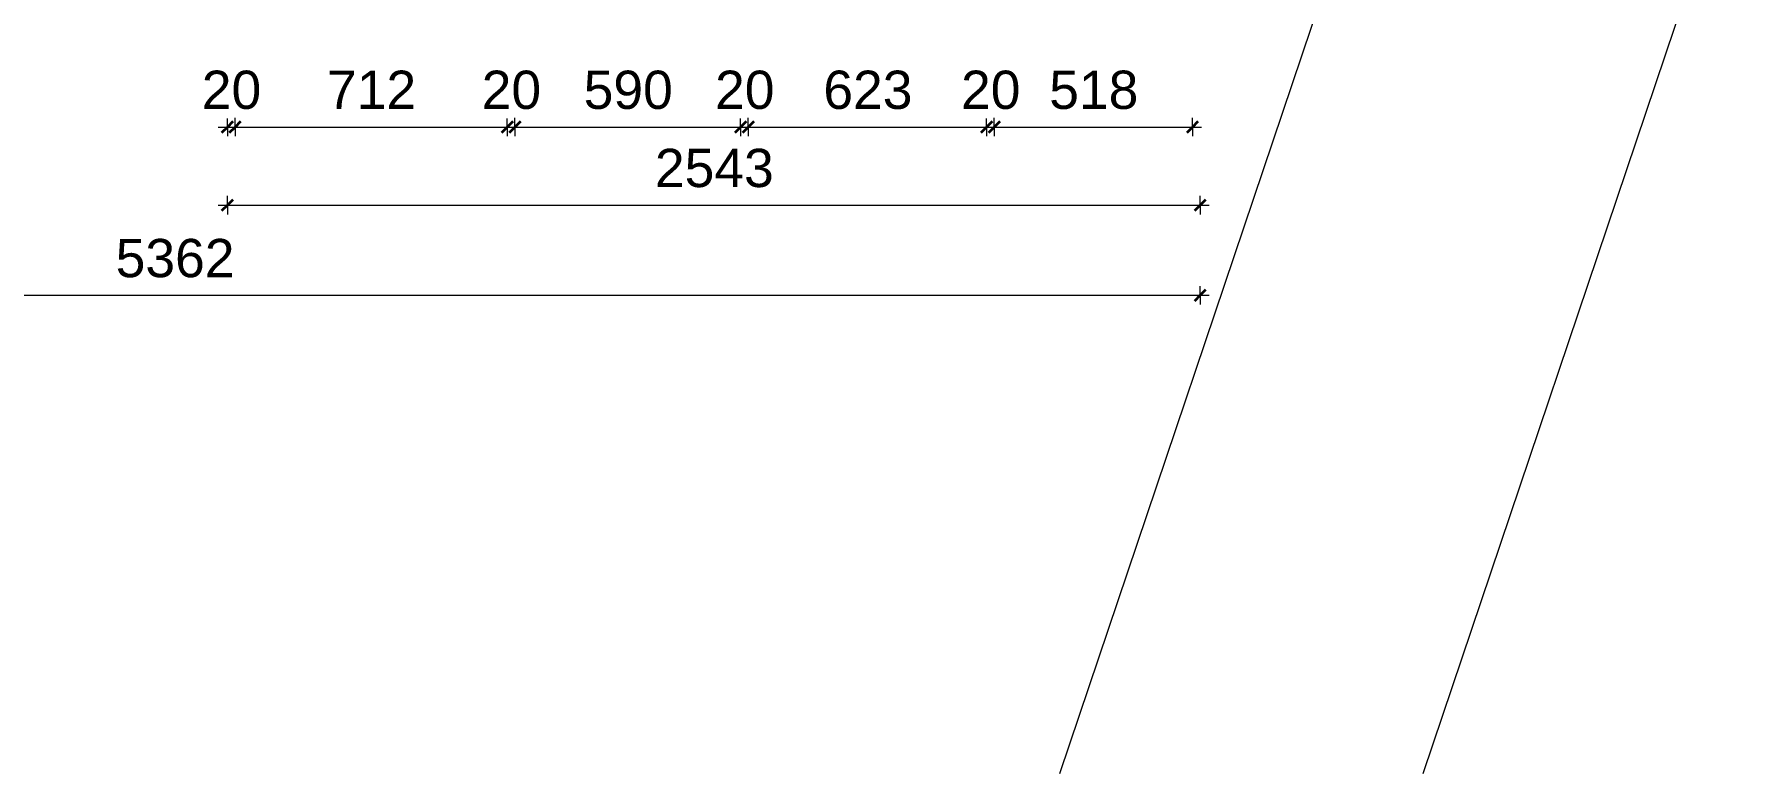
# Model space of a CAD drawing. Header units: millimetres. Extents: x -44686 to 44686, y -36527 to 36527.
# Drawn here: x -202 to 44686, y -36527 to -17211 of the extents above; entities that cross this region are included whole.
import ezdxf

# ---------------------------------------------------------------- set-up
doc = ezdxf.new("R2010")
doc.units = ezdxf.units.MM
for name, color, linetype, lineweight in [('A-ANNO-DIMS', 211, 'Continuous', 9), ('A-ANNO-DIMS-100', 211, 'Continuous', 9), ('A-DETL', 90, 'Continuous', 9)]:
    doc.layers.add(name, color=color, linetype=linetype, lineweight=lineweight)
doc.styles.add('Arial_3', font='arial.ttf', dxfattribs={"height": 1000})
doc.dimstyles.new('Diagonal_-_2_5mm_Arial_3', dxfattribs={"dimscale": 304.8, "dimtxt": 1020.2594, "dimasz": 0.984252, "dimexe": 0.787402, "dimexo": 0.0625, "dimgap": 0.574147, "dimtad": 1, "dimdec": 0, "dimlfac": 0.1, "dimzin": 0, "dimdsep": 46, "dimtxsty": 'Arial_3', "dimblk1": 'OBLIQUE', "dimblk2": 'OBLIQUE', "dimsah": 1, "dimcen": 0.09, "dimdle": 0.787402, "dimazin": 0, "dimtfac": 1, "dimtdec": 4, "dimtix": 1, "dimtmove": 0, "dimatfit": 3, "dimfxl": 0.787402, "dimfxlon": 1, "dimtvp": 1, "dimtfill": 1, "dimtolj": 1, "dimtzin": 0, "dimarcsym": 2})

# ---------------------------------------------------------------- blocks, each defined once
blk = doc.blocks.new('DIMBLOCK1-Level 1')
at = {"layer": 'A-ANNO-DIMS-100'}
for p, q in [((-23347, -24029), (-23347, -23789)), ((30269, -24029), (30269, -23789)), ((-23587, -24029), (30509, -24029)), ((-23347, -24029), (-23347, -24269)), ((30269, -24029), (30269, -24269))]:
    blk.add_line(p, q, dxfattribs=at)
at = {"layer": 'A-ANNO-DIMS-100', "lineweight": 35}
for p, q in [((-23347, -24029), (-23497, -24179)), ((-23347, -24029), (-23197, -23879)), ((30269, -24029), (30119, -24179)), ((30269, -24029), (30419, -23879))]:
    blk.add_line(p, q, dxfattribs=at)
at = {"layer": 'A-ANNO-DIMS-100', "color": 0, "insert": (1923, -22556), "char_height": 1000, "width": 3691.77, "attachment_point": 1, "line_spacing_factor": 0.941778, "style": 'Arial_3', "bg_fill": 3, "box_fill_scale": 1.25, "bg_fill_color": 256, "bg_fill_true_color": 13158600, "bg_fill_transparency": 0}
blk.add_mtext('5362', dxfattribs=at)
blk = doc.blocks.new('_Oblique')
at = {"color": 0, "linetype": 'ByBlock', "lineweight": -2}
blk.add_line((-0.5, -0.5), (0.5, 0.5), dxfattribs=at)
blk = doc.blocks.new('DIMBLOCK23-Level 1')
at = {"layer": 'A-ANNO-DIMS-100'}
for p, q in [((4604, -19632), (5044, -19632)), ((4844, -19632), (4844, -19392)), ((4844, -19632), (4844, -19872)), ((5044, -19632), (5044, -19392)), ((5044, -19632), (5044, -19872))]:
    blk.add_line(p, q, dxfattribs=at)
at = {"layer": 'A-ANNO-DIMS-100', "lineweight": 35}
for p, q in [((4844, -19632), (4694, -19782)), ((4844, -19632), (4994, -19482)), ((5044, -19632), (4894, -19782)), ((5044, -19632), (5194, -19482))]:
    blk.add_line(p, q, dxfattribs=at)
at = {"layer": 'A-ANNO-DIMS-100', "color": 0, "insert": (4175, -18159), "char_height": 1000, "width": 1845.88, "attachment_point": 1, "line_spacing_factor": 0.941778, "style": 'Arial_3', "bg_fill": 3, "box_fill_scale": 1.25, "bg_fill_color": 256, "bg_fill_true_color": 13158600, "bg_fill_transparency": 0}
blk.add_mtext('20', dxfattribs=at)
blk = doc.blocks.new('DIMBLOCK24-Level 1')
at = {"layer": 'A-ANNO-DIMS-100', "lineweight": 35}
for p, q in [((5044, -19632), (4894, -19782)), ((5044, -19632), (5194, -19482)), ((12160, -19632), (12010, -19782)), ((12160, -19632), (12310, -19482))]:
    blk.add_line(p, q, dxfattribs=at)
at = {"layer": 'A-ANNO-DIMS-100'}
for p, q in [((5044, -19632), (5044, -19392)), ((5044, -19632), (12160, -19632)), ((5044, -19632), (5044, -19872)), ((12160, -19632), (12160, -19392)), ((12160, -19632), (12160, -19872))]:
    blk.add_line(p, q, dxfattribs=at)
at = {"layer": 'A-ANNO-DIMS-100', "color": 0, "insert": (7448, -18159), "char_height": 1000, "width": 2768.83, "attachment_point": 1, "line_spacing_factor": 0.941778, "style": 'Arial_3', "bg_fill": 3, "box_fill_scale": 1.25, "bg_fill_color": 256, "bg_fill_true_color": 13158600, "bg_fill_transparency": 0}
blk.add_mtext('712', dxfattribs=at)
blk = doc.blocks.new('DIMBLOCK25-Level 1')
at = {"layer": 'A-ANNO-DIMS-100', "lineweight": 35}
for p, q in [((12160, -19632), (12010, -19782)), ((12160, -19632), (12310, -19482)), ((12360, -19632), (12210, -19782)), ((12360, -19632), (12510, -19482))]:
    blk.add_line(p, q, dxfattribs=at)
at = {"layer": 'A-ANNO-DIMS-100'}
for p, q in [((12160, -19632), (12160, -19392)), ((12160, -19632), (12360, -19632)), ((12160, -19632), (12160, -19872)), ((12360, -19632), (12360, -19392)), ((12360, -19632), (12360, -19872))]:
    blk.add_line(p, q, dxfattribs=at)
at = {"layer": 'A-ANNO-DIMS-100', "color": 0, "insert": (11491, -18159), "char_height": 1000, "width": 1845.88, "attachment_point": 1, "line_spacing_factor": 0.941778, "style": 'Arial_3', "bg_fill": 3, "box_fill_scale": 1.25, "bg_fill_color": 256, "bg_fill_true_color": 13158600, "bg_fill_transparency": 0}
blk.add_mtext('20', dxfattribs=at)
blk = doc.blocks.new('DIMBLOCK26-Level 1')
at = {"layer": 'A-ANNO-DIMS-100', "lineweight": 35}
for p, q in [((12360, -19632), (12210, -19782)), ((12360, -19632), (12510, -19482)), ((18260, -19632), (18110, -19782)), ((18260, -19632), (18410, -19482))]:
    blk.add_line(p, q, dxfattribs=at)
at = {"layer": 'A-ANNO-DIMS-100'}
for p, q in [((12360, -19632), (12360, -19392)), ((12360, -19632), (18260, -19632)), ((12360, -19632), (12360, -19872)), ((18260, -19632), (18260, -19392)), ((18260, -19632), (18260, -19872))]:
    blk.add_line(p, q, dxfattribs=at)
at = {"layer": 'A-ANNO-DIMS-100', "color": 0, "insert": (14156, -18159), "char_height": 1000, "width": 2768.83, "attachment_point": 1, "line_spacing_factor": 0.941778, "style": 'Arial_3', "bg_fill": 3, "box_fill_scale": 1.25, "bg_fill_color": 256, "bg_fill_true_color": 13158600, "bg_fill_transparency": 0}
blk.add_mtext('590', dxfattribs=at)
blk = doc.blocks.new('DIMBLOCK27-Level 1')
at = {"layer": 'A-ANNO-DIMS-100', "lineweight": 35}
for p, q in [((18260, -19632), (18110, -19782)), ((18260, -19632), (18410, -19482)), ((18460, -19632), (18310, -19782)), ((18460, -19632), (18610, -19482))]:
    blk.add_line(p, q, dxfattribs=at)
at = {"layer": 'A-ANNO-DIMS-100'}
for p, q in [((18260, -19632), (18260, -19392)), ((18260, -19632), (18460, -19632)), ((18260, -19632), (18260, -19872)), ((18460, -19632), (18460, -19392)), ((18460, -19632), (18460, -19872))]:
    blk.add_line(p, q, dxfattribs=at)
at = {"layer": 'A-ANNO-DIMS-100', "color": 0, "insert": (17591, -18159), "char_height": 1000, "width": 1845.88, "attachment_point": 1, "line_spacing_factor": 0.941778, "style": 'Arial_3', "bg_fill": 3, "box_fill_scale": 1.25, "bg_fill_color": 256, "bg_fill_true_color": 13158600, "bg_fill_transparency": 0}
blk.add_mtext('20', dxfattribs=at)
blk = doc.blocks.new('DIMBLOCK28-Level 1')
at = {"layer": 'A-ANNO-DIMS-100', "lineweight": 35}
for p, q in [((18460, -19632), (18310, -19782)), ((18460, -19632), (18610, -19482)), ((24689, -19632), (24539, -19782)), ((24689, -19632), (24839, -19482))]:
    blk.add_line(p, q, dxfattribs=at)
at = {"layer": 'A-ANNO-DIMS-100'}
for p, q in [((18460, -19632), (18460, -19392)), ((18460, -19632), (24689, -19632)), ((18460, -19632), (18460, -19872)), ((24689, -19632), (24689, -19392)), ((24689, -19632), (24689, -19872))]:
    blk.add_line(p, q, dxfattribs=at)
at = {"layer": 'A-ANNO-DIMS-100', "color": 0, "insert": (20421, -18159), "char_height": 1000, "width": 2768.83, "attachment_point": 1, "line_spacing_factor": 0.941778, "style": 'Arial_3', "bg_fill": 3, "box_fill_scale": 1.25, "bg_fill_color": 256, "bg_fill_true_color": 13158600, "bg_fill_transparency": 0}
blk.add_mtext('623', dxfattribs=at)
blk = doc.blocks.new('DIMBLOCK29-Level 1')
at = {"layer": 'A-ANNO-DIMS-100', "lineweight": 35}
for p, q in [((24689, -19632), (24539, -19782)), ((24689, -19632), (24839, -19482)), ((24889, -19632), (24739, -19782)), ((24889, -19632), (25039, -19482))]:
    blk.add_line(p, q, dxfattribs=at)
at = {"layer": 'A-ANNO-DIMS-100'}
for p, q in [((24689, -19632), (24689, -19392)), ((24689, -19632), (24889, -19632)), ((24689, -19632), (24689, -19872)), ((24889, -19632), (24889, -19392)), ((24889, -19632), (24889, -19872))]:
    blk.add_line(p, q, dxfattribs=at)
at = {"layer": 'A-ANNO-DIMS-100', "color": 0, "insert": (24020, -18159), "char_height": 1000, "width": 1845.88, "attachment_point": 1, "line_spacing_factor": 0.941778, "style": 'Arial_3', "bg_fill": 3, "box_fill_scale": 1.25, "bg_fill_color": 256, "bg_fill_true_color": 13158600, "bg_fill_transparency": 0}
blk.add_mtext('20', dxfattribs=at)
blk = doc.blocks.new('DIMBLOCK30-Level 1')
at = {"layer": 'A-ANNO-DIMS-100', "lineweight": 35}
for p, q in [((24889, -19632), (24739, -19782)), ((24889, -19632), (25039, -19482)), ((30069, -19632), (29919, -19782)), ((30069, -19632), (30219, -19482))]:
    blk.add_line(p, q, dxfattribs=at)
at = {"layer": 'A-ANNO-DIMS-100'}
for p, q in [((24889, -19632), (24889, -19392)), ((24889, -19632), (30309, -19632)), ((24889, -19632), (24889, -19872)), ((30069, -19632), (30069, -19392)), ((30069, -19632), (30069, -19872))]:
    blk.add_line(p, q, dxfattribs=at)
at = {"layer": 'A-ANNO-DIMS-100', "color": 0, "insert": (26325, -18159), "char_height": 1000, "width": 2768.83, "attachment_point": 1, "line_spacing_factor": 0.941778, "style": 'Arial_3', "bg_fill": 3, "box_fill_scale": 1.25, "bg_fill_color": 256, "bg_fill_true_color": 13158600, "bg_fill_transparency": 0}
blk.add_mtext('518', dxfattribs=at)
blk = doc.blocks.new('DIMBLOCK69-Level 1')
at = {"layer": 'A-ANNO-DIMS-100'}
for p, q in [((4844, -21674), (4844, -21434)), ((30269, -21674), (30269, -21434)), ((4604, -21674), (30509, -21674)), ((4844, -21674), (4844, -21914)), ((30269, -21674), (30269, -21914))]:
    blk.add_line(p, q, dxfattribs=at)
at = {"layer": 'A-ANNO-DIMS-100', "lineweight": 35}
for p, q in [((4844, -21674), (4994, -21524)), ((30269, -21674), (30419, -21524)), ((4844, -21674), (4694, -21824)), ((30269, -21674), (30119, -21824))]:
    blk.add_line(p, q, dxfattribs=at)
at = {"layer": 'A-ANNO-DIMS-100', "color": 0, "insert": (16018, -20201), "char_height": 1000, "width": 3691.77, "attachment_point": 1, "line_spacing_factor": 0.941778, "style": 'Arial_3', "bg_fill": 3, "box_fill_scale": 1.25, "bg_fill_color": 256, "bg_fill_true_color": 13158600, "bg_fill_transparency": 0}
blk.add_mtext('2543', dxfattribs=at)

msp = doc.modelspace()

# ---------------------------------------------------------------- linework, layer by layer
at = {"layer": 'A-DETL'}
for p, q in [((26598.8, -36526.6), (35653.1, -9697.5)), ((36097.5, -36526.6), (44685.6, -11078.9))]:
    msp.add_line(p, q, dxfattribs=at)

# ---------------------------------------------------------------- dimensions: what is measured, and where the dimension line sits
at = {"layer": 'A-ANNO-DIMS'}
dim = msp.add_linear_dim(base=(5043.7, -19632), p1=(4843.7, -19392), p2=(5043.7, -19392), dimstyle='Diagonal_-_2_5mm_Arial_3', override={"dimpost": '<>', "dimfxl": 200}, dxfattribs=at)
dim.commit()
dim.dimension.update_dxf_attribs({"geometry": 'DIMBLOCK23-Level 1', "text_midpoint": (4943.7, -18946.4)})

# ---------------------------------------------------------------- next in the draw order: dimensions: what is measured, and where the dimension line sits
for base, p1, p2, override, picture, middle in [((12159.8, -19632), (5043.7, -19392), (12159.8, -19392), {"dimpost": '<>', "dimfxl": 7116.12033}, 'DIMBLOCK24-Level 1', (8601.8, -18954.9)), ((30269.4, -24029), (-23346.5, -23789), (30269.4, -23789), {"dimpost": '<>', "dimfxl": 53615.891345}, 'DIMBLOCK1-Level 1', (3461.4, -23343.1))]:
    dim = msp.add_linear_dim(base=base, p1=p1, p2=p2, dimstyle='Diagonal_-_2_5mm_Arial_3', override=override, dxfattribs=at)
    dim.commit()
    dim.dimension.update_dxf_attribs({"geometry": picture, "text_midpoint": middle})

# ---------------------------------------------------------------- next in the draw order: dimensions: what is measured, and where the dimension line sits
dim = msp.add_linear_dim(base=(12359.8, -19632), p1=(12159.8, -19392), p2=(12359.8, -19392), dimstyle='Diagonal_-_2_5mm_Arial_3', override={"dimpost": '<>', "dimfxl": 200}, dxfattribs=at)
dim.commit()
dim.dimension.update_dxf_attribs({"geometry": 'DIMBLOCK25-Level 1', "text_midpoint": (12259.8, -18946.4)})

# ---------------------------------------------------------------- next in the draw order: dimensions: what is measured, and where the dimension line sits
dim = msp.add_linear_dim(base=(18259.8, -19632), p1=(12359.8, -19392), p2=(18259.8, -19392), dimstyle='Diagonal_-_2_5mm_Arial_3', override={"dimpost": '<>', "dimfxl": 5900}, dxfattribs=at)
dim.commit()
dim.dimension.update_dxf_attribs({"geometry": 'DIMBLOCK26-Level 1', "text_midpoint": (15309.8, -18946.4)})

# ---------------------------------------------------------------- next in the draw order: dimensions: what is measured, and where the dimension line sits
dim = msp.add_linear_dim(base=(18459.8, -19632), p1=(18259.8, -19392), p2=(18459.8, -19392), dimstyle='Diagonal_-_2_5mm_Arial_3', override={"dimpost": '<>', "dimfxl": 200}, dxfattribs=at)
dim.commit()
dim.dimension.update_dxf_attribs({"geometry": 'DIMBLOCK27-Level 1', "text_midpoint": (18359.8, -18946.4)})

# ---------------------------------------------------------------- next in the draw order: dimensions: what is measured, and where the dimension line sits
dim = msp.add_linear_dim(base=(24688.9, -19632), p1=(18459.8, -19392), p2=(24688.9, -19392), dimstyle='Diagonal_-_2_5mm_Arial_3', override={"dimpost": '<>', "dimfxl": 6229.024898}, dxfattribs=at)
dim.commit()
dim.dimension.update_dxf_attribs({"geometry": 'DIMBLOCK28-Level 1', "text_midpoint": (21574.3, -18946.1)})

# ---------------------------------------------------------------- next in the draw order: dimensions: what is measured, and where the dimension line sits
dim = msp.add_linear_dim(base=(24888.9, -19632), p1=(24688.9, -19392), p2=(24888.9, -19392), dimstyle='Diagonal_-_2_5mm_Arial_3', override={"dimpost": '<>', "dimfxl": 200}, dxfattribs=at)
dim.commit()
dim.dimension.update_dxf_attribs({"geometry": 'DIMBLOCK29-Level 1', "text_midpoint": (24788.9, -18946.4)})

# ---------------------------------------------------------------- next in the draw order: dimensions: what is measured, and where the dimension line sits
dim = msp.add_linear_dim(base=(30069.4, -19632), p1=(24888.9, -19392), p2=(30069.4, -19392), dimstyle='Diagonal_-_2_5mm_Arial_3', override={"dimpost": '<>', "dimfxl": 5180.518715}, dxfattribs=at)
dim.commit()
dim.dimension.update_dxf_attribs({"geometry": 'DIMBLOCK30-Level 1', "text_midpoint": (27479.1, -18946.4)})

# ---------------------------------------------------------------- next in the draw order: dimensions: what is measured, and where the dimension line sits
dim = msp.add_linear_dim(base=(30269.4, -21674.4), p1=(4843.7, -21434.4), p2=(30269.4, -21434.4), dimstyle='Diagonal_-_2_5mm_Arial_3', override={"dimpost": '<>', "dimfxl": 25425.663943}, dxfattribs=at)
dim.commit()
dim.dimension.update_dxf_attribs({"geometry": 'DIMBLOCK69-Level 1', "text_midpoint": (17556.5, -20988.5)})

doc.saveas('drawing.dxf')
